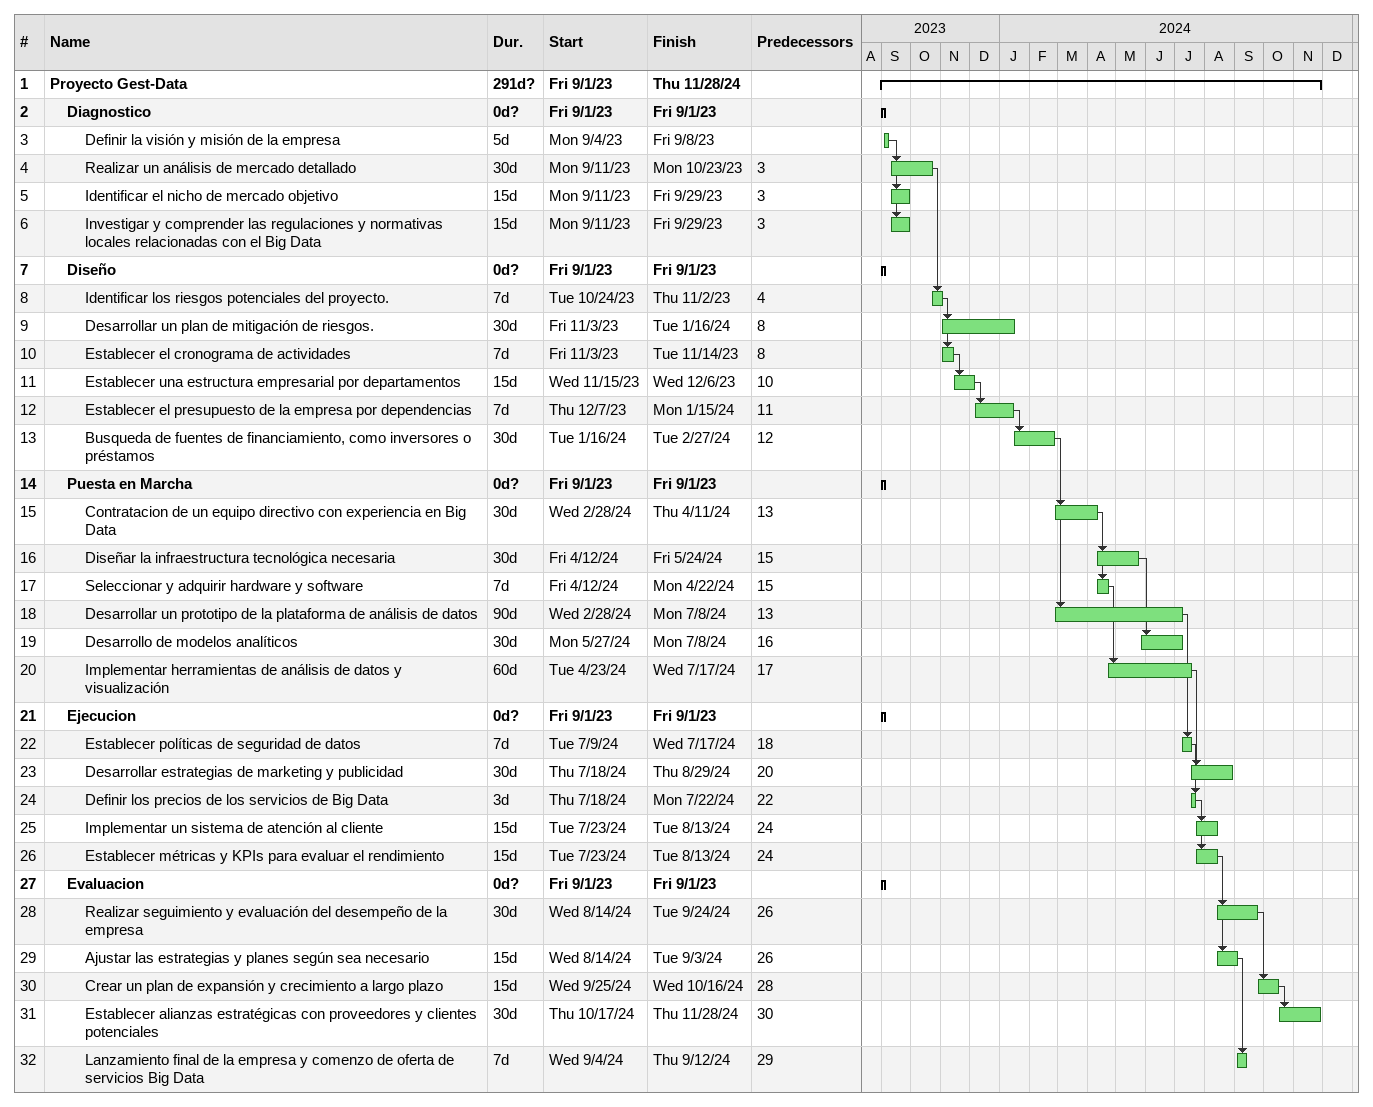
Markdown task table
| ID | Level | Task | Duration | Start | Finish | Predecessors |
|---|---|---|---|---|---|---|
| 1 | 1 | **Proyecto Gest-Data** | 291d? | 2023-09-01 | 2024-11-28 |  |
| 2 | 2 | **Diagnostico** | 0d? | 2023-09-01 | 2023-09-01 |  |
| 3 | 3 | Definir la visión y misión de la empresa | 5d | 2023-09-04 | 2023-09-08 |  |
| 4 | 3 | Realizar un análisis de mercado detallado | 30d | 2023-09-11 | 2023-10-23 | 3 |
| 5 | 3 | Identificar el nicho de mercado objetivo | 15d | 2023-09-11 | 2023-09-29 | 3 |
| 6 | 3 | Investigar y comprender las regulaciones y normativas locales relacionadas con el Big Data | 15d | 2023-09-11 | 2023-09-29 | 3 |
| 7 | 2 | **Diseño** | 0d? | 2023-09-01 | 2023-09-01 |  |
| 8 | 3 | Identificar los riesgos potenciales del proyecto. | 7d | 2023-10-24 | 2023-11-02 | 4 |
| 9 | 3 | Desarrollar un plan de mitigación de riesgos. | 30d | 2023-11-03 | 2024-01-16 | 8 |
| 10 | 3 | Establecer el cronograma de actividades | 7d | 2023-11-03 | 2023-11-14 | 8 |
| 11 | 3 | Establecer una estructura empresarial por departamentos | 15d | 2023-11-15 | 2023-12-06 | 10 |
| 12 | 3 | Establecer el presupuesto de la empresa por dependencias | 7d | 2023-12-07 | 2024-01-15 | 11 |
| 13 | 3 | Busqueda de fuentes de financiamiento, como inversores o préstamos | 30d | 2024-01-16 | 2024-02-27 | 12 |
| 14 | 2 | **Puesta en Marcha** | 0d? | 2023-09-01 | 2023-09-01 |  |
| 15 | 3 | Contratacion de un equipo directivo con experiencia en Big Data | 30d | 2024-02-28 | 2024-04-11 | 13 |
| 16 | 3 | Diseñar la infraestructura tecnológica necesaria | 30d | 2024-04-12 | 2024-05-24 | 15 |
| 17 | 3 | Seleccionar y adquirir hardware y software | 7d | 2024-04-12 | 2024-04-22 | 15 |
| 18 | 3 | Desarrollar un prototipo de la plataforma de análisis de datos | 90d | 2024-02-28 | 2024-07-08 | 13 |
| 19 | 3 | Desarrollo de modelos analíticos | 30d | 2024-05-27 | 2024-07-08 | 16 |
| 20 | 3 | Implementar herramientas de análisis de datos y visualización | 60d | 2024-04-23 | 2024-07-17 | 17 |
| 21 | 2 | **Ejecucion** | 0d? | 2023-09-01 | 2023-09-01 |  |
| 22 | 3 | Establecer políticas de seguridad de datos | 7d | 2024-07-09 | 2024-07-17 | 18 |
| 23 | 3 | Desarrollar estrategias de marketing y publicidad | 30d | 2024-07-18 | 2024-08-29 | 20 |
| 24 | 3 | Definir los precios de los servicios de Big Data | 3d | 2024-07-18 | 2024-07-22 | 22 |
| 25 | 3 | Implementar un sistema de atención al cliente | 15d | 2024-07-23 | 2024-08-13 | 24 |
| 26 | 3 | Establecer métricas y KPIs para evaluar el rendimiento | 15d | 2024-07-23 | 2024-08-13 | 24 |
| 27 | 2 | **Evaluacion** | 0d? | 2023-09-01 | 2023-09-01 |  |
| 28 | 3 | Realizar seguimiento y evaluación del desempeño de la empresa | 30d | 2024-08-14 | 2024-09-24 | 26 |
| 29 | 3 | Ajustar las estrategias y planes según sea necesario | 15d | 2024-08-14 | 2024-09-03 | 26 |
| 30 | 3 | Crear un plan de expansión y crecimiento a largo plazo | 15d | 2024-09-25 | 2024-10-16 | 28 |
| 31 | 3 | Establecer alianzas estratégicas con proveedores y clientes potenciales | 30d | 2024-10-17 | 2024-11-28 | 30 |
| 32 | 3 | Lanzamiento final de la empresa y comenzo de oferta de servicios Big Data | 7d | 2024-09-04 | 2024-09-12 | 29 |
